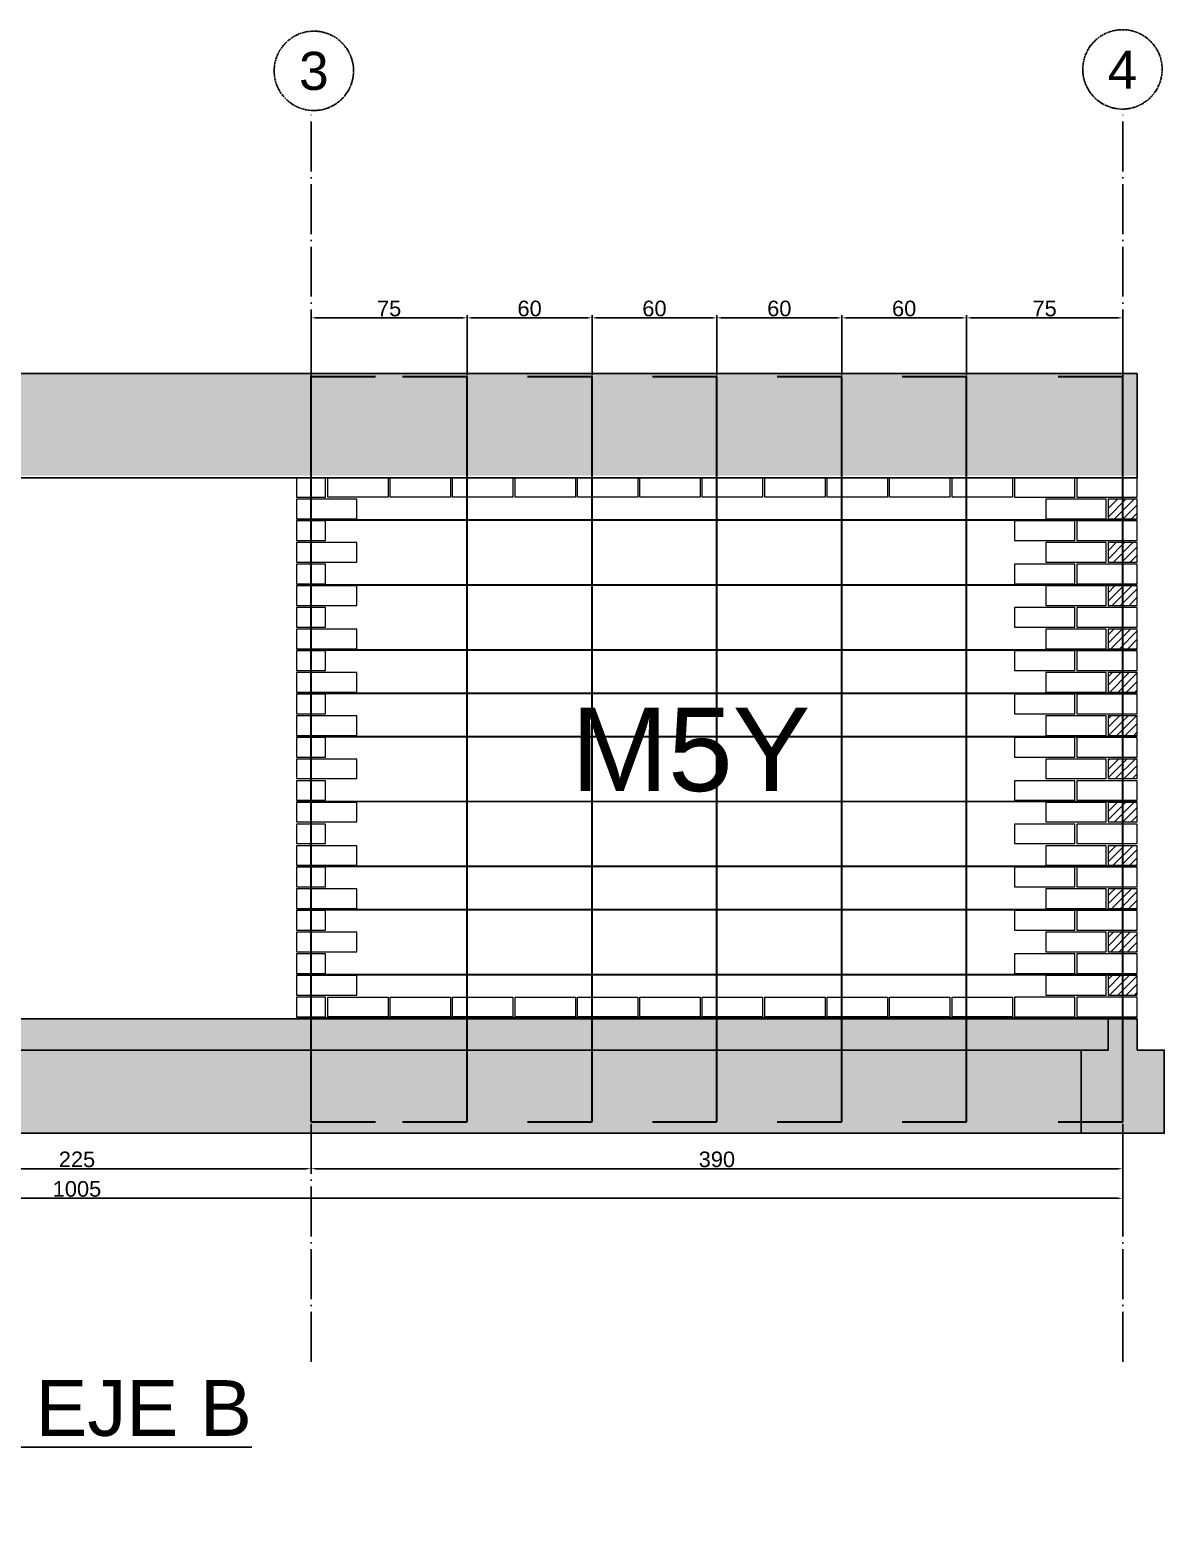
# Model space of a CAD drawing. Header units: centimetres. Extents: x 778 to 15841, y 1585 to 3584.
# Drawn here: x 9777 to 10322, y 2675 to 3389 of the extents above; entities that cross this region are included whole.
import ezdxf

# ---------------------------------------------------------------- set-up
doc = ezdxf.new("R2010")
doc.units = ezdxf.units.CM
doc.linetypes.add('ACAD_ISO04W100', pattern=[30, 24, -3, 0, -3])
doc.layers.get('DEFPOINTS').update_dxf_attribs({"color": 250})
doc.layers.add('armadura horizotal', color=7, linetype='Continuous', lineweight=30, true_color=0xff9eff)
doc.layers.add('Ceramico 1.0', color=7, linetype='Continuous', lineweight=5, true_color=0xc73200)
doc.layers.add('armadura vertical', color=6, linetype='Continuous', lineweight=30)
for name, color, linetype in [('Cadena', 8, 'Continuous'), ('Cotas', 80, 'Continuous'), ('EJES', 8, 'Continuous'), ('Fundaciones', 251, 'Continuous'), ('Texto', 7, 'Continuous'), ('TEXTO-PIERS', 7, 'Continuous')]:
    doc.layers.add(name, color=color, linetype=linetype)
doc.styles.get("Standard").update_dxf_attribs({"font": 'arial.ttf'})
doc.dimstyles.new('ISO-25', dxfattribs={"dimtxt": 7.5, "dimasz": 2.5, "dimexe": 1.25, "dimexo": 0.625, "dimtad": 1, "dimtxsty": 'Standard', "dimcen": 2.5, "dimadec": 0, "dimazin": 0, "dimtfac": 1, "dimtmove": 0, "dimatfit": 3, "dimfxl": 1, "dimarcsym": 0})
pattern_1 = [(50, (4186.984, 1204.86), (36.43693, -3.18782), [3.81, -41.91]), (355, (4186.984, 1204.86), (-7.04868, 38.21137), [3.048, -33.52812]), (100.45144, (4190.02, 1204.593), (29.38825, 35.02355), [3.238, -35.61805]), (46.1842, (4186.984, 1215.02), (54.2158, -8.40847), [5.715, -62.865]), (96.6356, (4191.5, 1214.32), (47.48083, 49.48522), [4.857, -53.4271]), (351.1842, (4186.984, 1215.02), (47.48083, 49.48522), [4.572, -50.29195]), (21, (4192.064, 1212.48), (30.32288, -20.45304), [3.81, -41.91]), (326, (4192.064, 1212.48), (12.3604, 36.8376), [3.048, -33.528]), (71.45144, (4194.59, 1210.774), (42.68328, 16.38455), [3.238, -35.61799]), (37.5, (4186.984, 1204.859), (0.61772, 16.911008), [0, -33.1216, 0, -34.036, 0, -33.655]), (7.5, (4186.984, 1204.859), (13.36393, 20.036115), [0, -19.4056, 0, -32.3596, 0, -12.827]), (327.5, (4175.655, 1204.859), (27.11812, -1.14575), [0, -12.7, 0, -39.624, 0, -52.578]), (317.5, (4170.575, 1204.859), (29.62584, 5.0853), [0, -16.51, 0, -26.3144, 0, -37.338])]

# ---------------------------------------------------------------- blocks, each defined once
blk = doc.blocks.new('*D131')
at = {"layer": 'Cotas', "color": 0, "lineweight": -2, "transparency": 16777216}
for p, q in [((9687.25, 2857.88), (9687.25, 2840.25)), ((9912.25, 2857.88), (9912.25, 2840.25)), ((9689.75, 2841.5), (9909.75, 2841.5))]:
    blk.add_line(p, q, dxfattribs=at)
at = {"layer": 'Cotas', "color": 0, "transparency": 16777216}
for points in [[(9689.75, 2841.92), (9689.75, 2841.09), (9687.25, 2841.5)], [(9909.75, 2841.92), (9909.75, 2841.09), (9912.25, 2841.5)]]:
    blk.add_solid(points, dxfattribs=at)
at = {"layer": 'DEFPOINTS', "color": 0, "transparency": 16777216}
for p in [(9687.25, 2858.51), (9912.25, 2858.51), (9912.25, 2841.5)]:
    blk.add_point(p, dxfattribs=at)
at = {"layer": 'Cotas', "color": 0, "transparency": 16777216, "insert": (9799.75, 2845.96), "char_height": 7.5, "attachment_point": 5}
blk.add_mtext('225', dxfattribs=at)
blk = doc.blocks.new('*D132')
at = {"layer": 'Cotas', "color": 0, "lineweight": -2, "transparency": 16777216}
for p, q in [((9912.25, 2842.13), (9912.25, 2842.75)), ((9914.75, 2841.5), (10299.75, 2841.5)), ((10302.25, 2842.13), (10302.25, 2842.75))]:
    blk.add_line(p, q, dxfattribs=at)
at = {"layer": 'Cotas', "color": 0, "transparency": 16777216}
for points in [[(9914.75, 2841.92), (9914.75, 2841.09), (9912.25, 2841.5)], [(10299.75, 2841.92), (10299.75, 2841.09), (10302.25, 2841.5)]]:
    blk.add_solid(points, dxfattribs=at)
at = {"layer": 'DEFPOINTS', "color": 0, "transparency": 16777216}
for p in [(9912.25, 2841.5), (10302.25, 2841.5), (10302.25, 2841.5)]:
    blk.add_point(p, dxfattribs=at)
at = {"layer": 'Cotas', "color": 0, "transparency": 16777216, "insert": (10107.25, 2845.96), "char_height": 7.5, "attachment_point": 5}
blk.add_mtext('390', dxfattribs=at)
blk = doc.blocks.new('*D133')
at = {"layer": 'Cotas', "color": 0, "lineweight": -2, "transparency": 16777216}
for p, q in [((9297.25, 2840.88), (9297.25, 2826.06)), ((10302.25, 2840.88), (10302.25, 2826.06)), ((9299.75, 2827.31), (10299.75, 2827.31))]:
    blk.add_line(p, q, dxfattribs=at)
at = {"layer": 'Cotas', "color": 0, "transparency": 16777216}
for points in [[(9299.75, 2827.72), (9299.75, 2826.89), (9297.25, 2827.31)], [(10299.75, 2827.72), (10299.75, 2826.89), (10302.25, 2827.31)]]:
    blk.add_solid(points, dxfattribs=at)
at = {"layer": 'DEFPOINTS', "color": 0, "transparency": 16777216}
for p in [(9297.25, 2841.5), (10302.25, 2841.5), (10302.25, 2827.31)]:
    blk.add_point(p, dxfattribs=at)
at = {"layer": 'Cotas', "color": 0, "transparency": 16777216, "insert": (9799.75, 2831.76), "char_height": 7.5, "attachment_point": 5}
blk.add_mtext('1005', dxfattribs=at)
blk = doc.blocks.new('*D220')
at = {"layer": 'Cotas', "color": 0, "lineweight": -2, "transparency": 16777216}
for p, q in [((9912.25, 3222.72), (9912.25, 3251.55)), ((9914.75, 3250.3), (9984.75, 3250.3)), ((9987.25, 3222.72), (9987.25, 3251.55))]:
    blk.add_line(p, q, dxfattribs=at)
at = {"layer": 'Cotas', "color": 0, "transparency": 16777216}
for points in [[(9914.75, 3250.71), (9914.75, 3249.88), (9912.25, 3250.3)], [(9984.75, 3250.71), (9984.75, 3249.88), (9987.25, 3250.3)]]:
    blk.add_solid(points, dxfattribs=at)
at = {"layer": 'DEFPOINTS', "color": 0, "transparency": 16777216}
for p in [(9987.25, 3250.3), (9912.25, 3222.09), (9987.25, 3222.09)]:
    blk.add_point(p, dxfattribs=at)
at = {"layer": 'Cotas', "color": 0, "transparency": 16777216, "insert": (9949.75, 3254.74), "char_height": 7.5, "attachment_point": 5}
blk.add_mtext('75', dxfattribs=at)
blk = doc.blocks.new('*D221')
at = {"layer": 'Cotas', "color": 0, "lineweight": -2, "transparency": 16777216}
for p, q in [((9987.25, 3222.72), (9987.25, 3251.55)), ((9989.75, 3250.3), (10044.75, 3250.3)), ((10047.25, 3222.72), (10047.25, 3251.55))]:
    blk.add_line(p, q, dxfattribs=at)
at = {"layer": 'Cotas', "color": 0, "transparency": 16777216}
for points in [[(9989.75, 3250.71), (9989.75, 3249.88), (9987.25, 3250.3)], [(10044.75, 3250.71), (10044.75, 3249.88), (10047.25, 3250.3)]]:
    blk.add_solid(points, dxfattribs=at)
at = {"layer": 'DEFPOINTS', "color": 0, "transparency": 16777216}
for p in [(10047.25, 3250.3), (9987.25, 3222.09), (10047.25, 3222.09)]:
    blk.add_point(p, dxfattribs=at)
at = {"layer": 'Cotas', "color": 0, "transparency": 16777216, "insert": (10017.25, 3254.75), "char_height": 7.5, "attachment_point": 5}
blk.add_mtext('60', dxfattribs=at)
blk = doc.blocks.new('*D222')
at = {"layer": 'Cotas', "color": 0, "lineweight": -2, "transparency": 16777216}
for p, q in [((10047.25, 3222.72), (10047.25, 3251.55)), ((10049.75, 3250.3), (10104.75, 3250.3)), ((10107.25, 3222.72), (10107.25, 3251.55))]:
    blk.add_line(p, q, dxfattribs=at)
at = {"layer": 'Cotas', "color": 0, "transparency": 16777216}
for points in [[(10049.75, 3250.71), (10049.75, 3249.88), (10047.25, 3250.3)], [(10104.75, 3250.71), (10104.75, 3249.88), (10107.25, 3250.3)]]:
    blk.add_solid(points, dxfattribs=at)
at = {"layer": 'DEFPOINTS', "color": 0, "transparency": 16777216}
for p in [(10107.25, 3250.3), (10047.25, 3222.09), (10107.25, 3222.09)]:
    blk.add_point(p, dxfattribs=at)
at = {"layer": 'Cotas', "color": 0, "transparency": 16777216, "insert": (10077.25, 3254.75), "char_height": 7.5, "attachment_point": 5}
blk.add_mtext('60', dxfattribs=at)
blk = doc.blocks.new('*D223')
at = {"layer": 'Cotas', "color": 0, "lineweight": -2, "transparency": 16777216}
for p, q in [((10107.25, 3222.72), (10107.25, 3251.55)), ((10109.75, 3250.3), (10164.75, 3250.3)), ((10167.25, 3222.72), (10167.25, 3251.55))]:
    blk.add_line(p, q, dxfattribs=at)
at = {"layer": 'Cotas', "color": 0, "transparency": 16777216}
for points in [[(10109.75, 3250.71), (10109.75, 3249.88), (10107.25, 3250.3)], [(10164.75, 3250.71), (10164.75, 3249.88), (10167.25, 3250.3)]]:
    blk.add_solid(points, dxfattribs=at)
at = {"layer": 'DEFPOINTS', "color": 0, "transparency": 16777216}
for p in [(10167.25, 3250.3), (10107.25, 3222.09), (10167.25, 3222.09)]:
    blk.add_point(p, dxfattribs=at)
at = {"layer": 'Cotas', "color": 0, "transparency": 16777216, "insert": (10137.25, 3254.75), "char_height": 7.5, "attachment_point": 5}
blk.add_mtext('60', dxfattribs=at)
blk = doc.blocks.new('*D224')
at = {"layer": 'Cotas', "color": 0, "lineweight": -2, "transparency": 16777216}
for p, q in [((10167.25, 3222.72), (10167.25, 3251.55)), ((10169.75, 3250.3), (10224.75, 3250.3)), ((10227.25, 3222.72), (10227.25, 3251.55))]:
    blk.add_line(p, q, dxfattribs=at)
at = {"layer": 'Cotas', "color": 0, "transparency": 16777216}
for points in [[(10169.75, 3250.71), (10169.75, 3249.88), (10167.25, 3250.3)], [(10224.75, 3250.71), (10224.75, 3249.88), (10227.25, 3250.3)]]:
    blk.add_solid(points, dxfattribs=at)
at = {"layer": 'DEFPOINTS', "color": 0, "transparency": 16777216}
for p in [(10227.25, 3250.3), (10167.25, 3222.09), (10227.25, 3222.09)]:
    blk.add_point(p, dxfattribs=at)
at = {"layer": 'Cotas', "color": 0, "transparency": 16777216, "insert": (10197.25, 3254.75), "char_height": 7.5, "attachment_point": 5}
blk.add_mtext('60', dxfattribs=at)
blk = doc.blocks.new('*D225')
at = {"layer": 'Cotas', "color": 0, "lineweight": -2, "transparency": 16777216}
for p, q in [((10227.25, 3222.72), (10227.25, 3251.55)), ((10229.75, 3250.3), (10299.75, 3250.3)), ((10302.25, 3222.72), (10302.25, 3251.55))]:
    blk.add_line(p, q, dxfattribs=at)
at = {"layer": 'Cotas', "color": 0, "transparency": 16777216}
for points in [[(10229.75, 3250.71), (10229.75, 3249.88), (10227.25, 3250.3)], [(10299.75, 3250.71), (10299.75, 3249.88), (10302.25, 3250.3)]]:
    blk.add_solid(points, dxfattribs=at)
at = {"layer": 'DEFPOINTS', "color": 0, "transparency": 16777216}
for p in [(10302.25, 3250.3), (10227.25, 3222.09), (10302.25, 3222.09)]:
    blk.add_point(p, dxfattribs=at)
at = {"layer": 'Cotas', "color": 0, "transparency": 16777216, "insert": (10264.75, 3254.74), "char_height": 7.5, "attachment_point": 5}
blk.add_mtext('75', dxfattribs=at)

msp = doc.modelspace()

# ---------------------------------------------------------------- hatches: boundary and pattern name
at = {"layer": 'Cadena'}
h = msp.add_hatch(dxfattribs=at)
h.set_pattern_fill('AR-CONC', color=256, scale=0.2)
h.set_pattern_definition(pattern_1)
h.paths.add_polyline_path([(9694.252, 3223.51), (9290.252, 3223.51), (9290.252, 3174.51), (9304.752, 3174.51), (9319.252, 3174.51), (9319.252, 3174.51), (9320.252, 3174.51), (9334.752, 3174.51), (9349.252, 3174.51), (9349.252, 3174.51), (9350.252, 3174.51), (9364.752, 3174.51), (9379.252, 3174.51), (9380.252, 3174.51), (9394.752, 3174.51), (9409.252, 3174.51), (9410.252, 3174.51), (9424.752, 3174.51), (9439.252, 3174.51), (9439.252, 3174.51), (9440.252, 3174.51), (9454.752, 3174.51), (9469.252, 3174.51), (9470.252, 3174.51), (9484.752, 3174.51), (9499.252, 3174.51), (9500.252, 3174.51), (9514.752, 3174.51), (9529.252, 3174.51), (9529.252, 3174.51), (9530.252, 3174.51), (9544.752, 3174.51), (9559.252, 3174.51), (9560.252, 3174.51), (9574.752, 3174.51), (9589.252, 3174.51), (9590.252, 3174.51), (9604.752, 3174.51), (9619.252, 3174.51), (9619.252, 3174.51), (9620.252, 3174.51), (9634.752, 3174.51), (9649.252, 3174.51), (9650.252, 3174.51), (9664.752, 3174.51), (9679.252, 3174.51), (9680.252, 3174.51), (9694.252, 3174.51)])
h.paths.add_polyline_path([(10309.252, 3223.51), (9694.252, 3223.51), (9694.252, 3174.51), (9919.252, 3174.51), (9920.252, 3174.51), (9934.752, 3174.51), (9949.252, 3174.51), (9950.252, 3174.51), (9964.752, 3174.51), (9979.252, 3174.51), (9980.252, 3174.51), (9994.752, 3174.51), (10009.252, 3174.51), (10009.252, 3174.51), (10010.252, 3174.51), (10024.752, 3174.51), (10039.252, 3174.51), (10040.252, 3174.51), (10054.752, 3174.51), (10069.252, 3174.51), (10070.252, 3174.51), (10084.752, 3174.51), (10099.252, 3174.51), (10099.252, 3174.51), (10100.252, 3174.51), (10114.752, 3174.51), (10129.252, 3174.51), (10130.252, 3174.51), (10144.752, 3174.51), (10159.252, 3174.51), (10160.252, 3174.51), (10174.752, 3174.51), (10189.252, 3174.51), (10190.252, 3174.51), (10204.752, 3174.51), (10219.252, 3174.51), (10220.252, 3174.51), (10234.752, 3174.51), (10249.252, 3174.51), (10249.252, 3174.51), (10249.252, 3174.51), (10250.252, 3174.51), (10264.752, 3174.51), (10279.252, 3174.51), (10280.252, 3174.51), (10294.752, 3174.51), (10309.252, 3174.51)])
h = msp.add_hatch(dxfattribs=at)
h.set_pattern_fill('AR-CONC', color=256, scale=0.2)
h.set_pattern_definition(pattern_1)
h.paths.add_polyline_path([(9680.252, 2913.51), (9679.252, 2913.51), (9290.252, 2913.51), (9290.252, 2898.51), (9680.252, 2898.51)])
h.paths.add_polyline_path([(9667.252, 2898.51), (9290.252, 2898.51), (9290.252, 2858.51), (9667.252, 2858.51)])
h.paths.add_polyline_path([(9707.252, 2898.51), (9694.252, 2898.51), (9680.252, 2898.51), (9680.252, 2898.51), (9667.252, 2898.51), (9667.252, 2858.51), (9707.252, 2858.51)])
h.paths.add_polyline_path([(9694.252, 2913.51), (9680.252, 2913.51), (9680.252, 2898.51), (9694.252, 2898.51)])
h.paths.add_polyline_path([(10295.252, 2913.51), (9695.252, 2913.51), (9695.252, 2913.51), (9694.252, 2913.51), (9694.252, 2898.51), (10282.252, 2898.51), (10295.252, 2898.51)])
h.paths.add_polyline_path([(10282.252, 2898.51), (9707.252, 2898.51), (9707.252, 2858.51), (10282.252, 2858.51)])
h.paths.add_polyline_path([(10322.252, 2898.51), (10309.252, 2898.51), (10309.252, 2913.51), (10295.252, 2913.51), (10295.252, 2898.51), (10282.252, 2898.51), (10282.252, 2858.51), (10302.252, 2858.51), (10322.252, 2858.51)])
at = {"layer": 'Ceramico 1.0'}
h = msp.add_hatch(dxfattribs=at)
h.set_pattern_fill('ANSI31', color=256, scale=0.9)
h.paths.add_polyline_path([(10309.252, 3163.11), (10295.252, 3163.11), (10295.252, 3153.71), (10309.252, 3153.71)])
h.paths.add_polyline_path([(10309.252, 3142.31), (10295.252, 3142.31), (10295.252, 3132.91), (10309.252, 3132.91)])
h.paths.add_polyline_path([(10309.252, 3121.51), (10295.252, 3121.51), (10295.252, 3112.11), (10309.252, 3112.11)])
h.paths.add_polyline_path([(10309.252, 3100.71), (10295.252, 3100.71), (10295.252, 3091.31), (10309.252, 3091.31)])
h.paths.add_polyline_path([(10309.252, 3079.91), (10295.252, 3079.91), (10295.252, 3070.51), (10309.252, 3070.51)])
h.paths.add_polyline_path([(10309.252, 3059.11), (10295.252, 3059.11), (10295.252, 3049.71), (10309.252, 3049.71)])
h.paths.add_polyline_path([(10309.252, 3038.31), (10295.252, 3038.31), (10295.252, 3028.91), (10309.252, 3028.91)])
h.paths.add_polyline_path([(10309.252, 3017.51), (10295.252, 3017.51), (10295.252, 3008.11), (10309.252, 3008.11)])
h.paths.add_polyline_path([(10309.252, 2996.71), (10295.252, 2996.71), (10295.252, 2987.31), (10309.252, 2987.31)])
h.paths.add_polyline_path([(10309.252, 2975.91), (10295.252, 2975.91), (10295.252, 2966.51), (10309.252, 2966.51)])
h.paths.add_polyline_path([(10309.252, 2955.11), (10295.252, 2955.11), (10295.252, 2945.71), (10309.252, 2945.71)])
h.paths.add_polyline_path([(10309.252, 2934.31), (10295.252, 2934.31), (10295.252, 2924.91), (10309.252, 2924.91)])

# ---------------------------------------------------------------- linework, layer by layer
at = {"layer": 'armadura horizotal'}
for p, q in [((9905.253, 3153.215), (10309.252, 3153.212)), ((9905.252, 3122.015), (10309.252, 3122.012)), ((9905.253, 3090.815), (10309.252, 3090.812)), ((9905.253, 3070.015), (10309.252, 3070.012)), ((9905.253, 3049.215), (10309.252, 3049.212)), ((9905.253, 3018.015), (10309.253, 3018.012)), ((9905.253, 2986.815), (10309.252, 2986.812)), ((9905.253, 2966.015), (10309.252, 2966.012)), ((9905.253, 2934.815), (10309.253, 2934.812)), ((9905.253, 2914.012), (10309.252, 2914.01))]:
    msp.add_line(p, q, dxfattribs=at)
at = {"layer": 'armadura vertical'}
for p, q in [((9912.252, 2864.092), (9912.252, 3222.092)), ((9912.252, 3222.092), (9943.252, 3222.092)), ((9956.252, 3222.092), (9987.252, 3222.092)), ((9987.252, 2864.092), (9987.252, 3222.092)), ((10016.252, 3222.092), (10047.252, 3222.092)), ((10047.252, 2864.092), (10047.252, 3222.092)), ((10076.252, 3222.092), (10107.252, 3222.092)), ((10107.252, 2864.092), (10107.252, 3222.092)), ((10136.252, 3222.092), (10167.252, 3222.092)), ((10167.252, 2864.092), (10167.252, 3222.092)), ((10196.252, 3222.092), (10227.252, 3222.092)), ((10227.252, 2864.092), (10227.252, 3222.092)), ((10271.252, 3222.092), (10302.252, 3222.092)), ((10302.252, 2864.092), (10302.252, 3222.092)), ((9912.252, 2864.092), (9943.252, 2864.092)), ((9956.252, 2864.092), (9987.252, 2864.092)), ((10016.252, 2864.092), (10047.252, 2864.092)), ((10076.252, 2864.092), (10107.252, 2864.092)), ((10136.252, 2864.092), (10167.252, 2864.092)), ((10196.252, 2864.092), (10227.252, 2864.092)), ((10271.252, 2864.092), (10302.252, 2864.092))]:
    msp.add_line(p, q, dxfattribs=at)
at = {"layer": 'Cadena'}
for p, q in [((9290.252, 3223.51), (9905.252, 3223.51)), ((9905.252, 3223.51), (10309.252, 3223.51)), ((10309.252, 3223.51), (10309.252, 3173.51)), ((10309.252, 3173.51), (9694.252, 3173.51))]:
    msp.add_line(p, q, dxfattribs=at)
at = {"layer": 'Ceramico 1.0'}
for points in [[(9905.252, 3173.51), (9905.252, 3164.11), (9919.252, 3164.11), (9919.252, 3173.51)], [(9949.252, 3173.51), (9949.252, 3164.11), (9920.252, 3164.11), (9920.252, 3173.51)], [(9979.252, 3173.51), (9979.252, 3164.11), (9950.252, 3164.11), (9950.252, 3173.51)], [(10009.252, 3173.51), (10009.252, 3164.11), (9980.252, 3164.11), (9980.252, 3173.51)], [(10039.252, 3173.51), (10039.252, 3164.11), (10010.252, 3164.11), (10010.252, 3173.51)], [(10069.252, 3173.51), (10069.252, 3164.11), (10040.252, 3164.11), (10040.252, 3173.51)], [(10099.252, 3173.51), (10099.252, 3164.11), (10070.252, 3164.11), (10070.252, 3173.51)], [(10129.252, 3173.51), (10129.252, 3164.11), (10100.252, 3164.11), (10100.252, 3173.51)], [(10159.252, 3173.51), (10159.252, 3164.11), (10130.252, 3164.11), (10130.252, 3173.51)], [(10189.252, 3173.51), (10189.252, 3164.11), (10160.252, 3164.11), (10160.252, 3173.51)], [(10219.252, 3173.51), (10219.252, 3164.11), (10190.252, 3164.11), (10190.252, 3173.51)], [(10249.252, 3173.51), (10249.252, 3164.11), (10220.252, 3164.11), (10220.252, 3173.51)], [(10250.252, 3173.51), (10250.252, 3164.11), (10279.252, 3164.11), (10279.252, 3173.51)], [(10280.252, 3173.51), (10280.252, 3164.11), (10309.252, 3164.11), (10309.252, 3173.51)], [(9905.252, 3163.11), (9905.252, 3153.71), (9934.252, 3153.71), (9934.252, 3163.11)], [(10265.252, 3163.11), (10265.252, 3153.71), (10294.252, 3153.71), (10294.252, 3163.11)], [(10295.252, 3163.11), (10295.252, 3153.71), (10309.252, 3153.71), (10309.252, 3163.11)], [(9905.252, 3152.71), (9905.252, 3143.31), (9919.252, 3143.31), (9919.252, 3152.71)], [(10250.252, 3152.71), (10250.252, 3143.31), (10279.252, 3143.31), (10279.252, 3152.71)], [(10280.252, 3152.71), (10280.252, 3143.31), (10309.252, 3143.31), (10309.252, 3152.71)], [(9905.252, 3142.31), (9905.252, 3132.91), (9934.252, 3132.91), (9934.252, 3142.31)], [(10265.252, 3142.31), (10265.252, 3132.91), (10294.252, 3132.91), (10294.252, 3142.31)], [(10295.252, 3142.31), (10295.252, 3132.91), (10309.252, 3132.91), (10309.252, 3142.31)], [(9905.252, 3131.91), (9905.252, 3122.51), (9919.252, 3122.51), (9919.252, 3131.91)], [(10250.252, 3131.91), (10250.252, 3122.51), (10279.252, 3122.51), (10279.252, 3131.91)], [(10280.252, 3131.91), (10280.252, 3122.51), (10309.252, 3122.51), (10309.252, 3131.91)], [(9905.252, 3121.51), (9905.252, 3112.11), (9934.252, 3112.11), (9934.252, 3121.51)], [(10265.252, 3121.51), (10265.252, 3112.11), (10294.252, 3112.11), (10294.252, 3121.51)], [(10295.252, 3121.51), (10295.252, 3112.11), (10309.252, 3112.11), (10309.252, 3121.51)], [(9905.252, 3111.11), (9905.252, 3101.71), (9919.252, 3101.71), (9919.252, 3111.11)], [(10250.252, 3111.11), (10250.252, 3101.71), (10279.252, 3101.71), (10279.252, 3111.11)], [(10280.252, 3111.11), (10280.252, 3101.71), (10309.252, 3101.71), (10309.252, 3111.11)], [(9905.252, 3100.71), (9905.252, 3091.31), (9934.252, 3091.31), (9934.252, 3100.71)], [(10265.252, 3100.71), (10265.252, 3091.31), (10294.252, 3091.31), (10294.252, 3100.71)], [(10295.252, 3100.71), (10295.252, 3091.31), (10309.252, 3091.31), (10309.252, 3100.71)], [(9905.252, 3090.31), (9905.252, 3080.91), (9919.252, 3080.91), (9919.252, 3090.31)], [(10250.252, 3090.31), (10250.252, 3080.91), (10279.252, 3080.91), (10279.252, 3090.31)], [(10280.252, 3090.31), (10280.252, 3080.91), (10309.252, 3080.91), (10309.252, 3090.31)], [(9905.252, 3079.91), (9905.252, 3070.51), (9934.252, 3070.51), (9934.252, 3079.91)], [(10265.252, 3079.91), (10265.252, 3070.51), (10294.252, 3070.51), (10294.252, 3079.91)], [(10295.252, 3079.91), (10295.252, 3070.51), (10309.252, 3070.51), (10309.252, 3079.91)], [(9905.252, 3069.51), (9905.252, 3060.11), (9919.252, 3060.11), (9919.252, 3069.51)], [(10250.252, 3069.51), (10250.252, 3060.11), (10279.252, 3060.11), (10279.252, 3069.51)], [(10280.252, 3069.51), (10280.252, 3060.11), (10309.252, 3060.11), (10309.252, 3069.51)], [(9905.252, 3059.11), (9905.252, 3049.71), (9934.252, 3049.71), (9934.252, 3059.11)], [(10265.252, 3059.11), (10265.252, 3049.71), (10294.252, 3049.71), (10294.252, 3059.11)], [(10295.252, 3059.11), (10295.252, 3049.71), (10309.252, 3049.71), (10309.252, 3059.11)], [(9905.252, 3048.71), (9905.252, 3039.31), (9919.252, 3039.31), (9919.252, 3048.71)], [(10250.252, 3048.71), (10250.252, 3039.31), (10279.252, 3039.31), (10279.252, 3048.71)], [(10280.252, 3048.71), (10280.252, 3039.31), (10309.252, 3039.31), (10309.252, 3048.71)], [(9905.252, 3038.31), (9905.252, 3028.91), (9934.252, 3028.91), (9934.252, 3038.31)], [(10265.252, 3038.31), (10265.252, 3028.91), (10294.252, 3028.91), (10294.252, 3038.31)], [(10295.252, 3038.31), (10295.252, 3028.91), (10309.252, 3028.91), (10309.252, 3038.31)], [(9905.252, 3027.91), (9905.252, 3018.51), (9919.252, 3018.51), (9919.252, 3027.91)], [(10250.252, 3027.91), (10250.252, 3018.51), (10279.252, 3018.51), (10279.252, 3027.91)], [(10280.252, 3027.91), (10280.252, 3018.51), (10309.252, 3018.51), (10309.252, 3027.91)], [(9905.252, 3017.51), (9905.252, 3008.11), (9934.252, 3008.11), (9934.252, 3017.51)], [(10265.252, 3017.51), (10265.252, 3008.11), (10294.252, 3008.11), (10294.252, 3017.51)], [(10295.252, 3017.51), (10295.252, 3008.11), (10309.252, 3008.11), (10309.252, 3017.51)], [(9905.252, 3007.11), (9905.252, 2997.71), (9919.252, 2997.71), (9919.252, 3007.11)], [(10250.252, 3007.11), (10250.252, 2997.71), (10279.252, 2997.71), (10279.252, 3007.11)], [(10280.252, 3007.11), (10280.252, 2997.71), (10309.252, 2997.71), (10309.252, 3007.11)], [(9905.252, 2996.71), (9905.252, 2987.31), (9934.252, 2987.31), (9934.252, 2996.71)], [(10265.252, 2996.71), (10265.252, 2987.31), (10294.252, 2987.31), (10294.252, 2996.71)], [(10295.252, 2996.71), (10295.252, 2987.31), (10309.252, 2987.31), (10309.252, 2996.71)], [(9905.252, 2986.31), (9905.252, 2976.91), (9919.252, 2976.91), (9919.252, 2986.31)], [(10250.252, 2986.31), (10250.252, 2976.91), (10279.252, 2976.91), (10279.252, 2986.31)], [(10280.252, 2986.31), (10280.252, 2976.91), (10309.252, 2976.91), (10309.252, 2986.31)], [(9905.252, 2975.91), (9905.252, 2966.51), (9934.252, 2966.51), (9934.252, 2975.91)], [(10265.252, 2975.91), (10265.252, 2966.51), (10294.252, 2966.51), (10294.252, 2975.91)], [(10295.252, 2975.91), (10295.252, 2966.51), (10309.252, 2966.51), (10309.252, 2975.91)], [(9905.252, 2965.51), (9905.252, 2956.11), (9919.252, 2956.11), (9919.252, 2965.51)], [(10250.252, 2965.51), (10250.252, 2956.11), (10279.252, 2956.11), (10279.252, 2965.51)], [(10280.252, 2965.51), (10280.252, 2956.11), (10309.252, 2956.11), (10309.252, 2965.51)], [(9905.252, 2955.11), (9905.252, 2945.71), (9934.252, 2945.71), (9934.252, 2955.11)], [(10265.252, 2955.11), (10265.252, 2945.71), (10294.252, 2945.71), (10294.252, 2955.11)], [(10295.252, 2955.11), (10295.252, 2945.71), (10309.252, 2945.71), (10309.252, 2955.11)], [(9905.252, 2944.71), (9905.252, 2935.31), (9919.252, 2935.31), (9919.252, 2944.71)], [(10250.252, 2944.71), (10250.252, 2935.31), (10279.252, 2935.31), (10279.252, 2944.71)], [(10280.252, 2944.71), (10280.252, 2935.31), (10309.252, 2935.31), (10309.252, 2944.71)], [(9905.252, 2934.31), (9905.252, 2924.91), (9934.252, 2924.91), (9934.252, 2934.31)], [(10265.252, 2934.31), (10265.252, 2924.91), (10294.252, 2924.91), (10294.252, 2934.31)], [(10295.252, 2934.31), (10295.252, 2924.91), (10309.252, 2924.91), (10309.252, 2934.31)], [(9905.252, 2923.91), (9905.252, 2914.51), (9919.252, 2914.51), (9919.252, 2923.91)], [(9949.252, 2923.91), (9949.252, 2914.51), (9920.252, 2914.51), (9920.252, 2923.91)], [(9979.252, 2923.91), (9979.252, 2914.51), (9950.252, 2914.51), (9950.252, 2923.91)], [(10009.252, 2923.91), (10009.252, 2914.51), (9980.252, 2914.51), (9980.252, 2923.91)], [(10039.252, 2923.91), (10039.252, 2914.51), (10010.252, 2914.51), (10010.252, 2923.91)], [(10069.252, 2923.91), (10069.252, 2914.51), (10040.252, 2914.51), (10040.252, 2923.91)], [(10099.252, 2923.91), (10099.252, 2914.51), (10070.252, 2914.51), (10070.252, 2923.91)], [(10129.252, 2923.91), (10129.252, 2914.51), (10100.252, 2914.51), (10100.252, 2923.91)], [(10159.252, 2923.91), (10159.252, 2914.51), (10130.252, 2914.51), (10130.252, 2923.91)], [(10189.252, 2923.91), (10189.252, 2914.51), (10160.252, 2914.51), (10160.252, 2923.91)], [(10219.252, 2923.91), (10219.252, 2914.51), (10190.252, 2914.51), (10190.252, 2923.91)], [(10219.252, 2923.91), (10219.252, 2914.51), (10190.252, 2914.51), (10190.252, 2923.91)], [(10249.252, 2923.91), (10249.252, 2914.51), (10220.252, 2914.51), (10220.252, 2923.91)], [(10249.252, 2923.91), (10249.252, 2914.51), (10220.252, 2914.51), (10220.252, 2923.91)], [(10250.252, 2923.91), (10250.252, 2914.51), (10279.252, 2914.51), (10279.252, 2923.91)], [(10280.252, 2923.91), (10280.252, 2914.51), (10309.252, 2914.51), (10309.252, 2923.91)]]:
    msp.add_lwpolyline(points, close=True, dxfattribs=at)
at = {"layer": 'EJES', "linetype": 'ACAD_ISO04W100'}
for p, q in [((9912.252, 2748.78), (9912.252, 3350)), ((10302.252, 2748.78), (10302.252, 3350))]:
    msp.add_line(p, q, dxfattribs=at)
at = {"layer": 'EJES', "linetype": 'ACAD_ISO04W100', "ltscale": 0.035}
for centre in [(9913.586, 3368.979, 0), (9913.586, 3368.98, 0), (10302.149, 3369.664, 0), (10302.149, 3369.665, 0)]:
    msp.add_circle(centre, 19.067, dxfattribs=at)
at = {"layer": 'Fundaciones'}
for p, q in [((9290.252, 2913.51), (10295.252, 2913.51)), ((9290.252, 2898.51), (10282.252, 2898.51)), ((9290.252, 2858.51), (10302.252, 2858.51))]:
    msp.add_line(p, q, dxfattribs=at)
msp.add_lwpolyline([(10282.252, 2898.51), (10282.252, 2858.51), (10302.252, 2858.51), (10322.252, 2858.51), (10322.252, 2898.51), (10309.252, 2898.51), (10309.252, 2913.51), (10295.252, 2913.51), (10295.252, 2898.51)], close=True, dxfattribs=at)

# ---------------------------------------------------------------- texts
at = {"layer": 'EJES', "char_height": 18.306, "width": 29.18604, "attachment_point": 5}
for s, insert in [('3', (9913.586, 3368.832, 0)), ('4', (10302.149, 3369.517, 0))]:
    msp.add_mtext(s, dxfattribs=dict(at, insert=insert))
at = {"layer": 'Texto', "insert": (9663.296, 2739.948), "char_height": 26.79303, "attachment_point": 1}
msp.add_mtext_dynamic_manual_height_columns('{\\LELEV. EJE B\\P\\H0.74646x;\\lEsc. 1/4}', width=381.64331, gutter_width=12.5, heights=[0], dxfattribs=at)
at = {"layer": 'TEXTO-PIERS'}
msp.add_text('M5Y', height=40, dxfattribs=at).set_placement((10037.257, 3022.941))

# ---------------------------------------------------------------- dimensions: what is measured, and where the dimension line sits
at = {"layer": 'Cotas'}
for base, p1, p2, picture, middle in [((9987.252, 3250.298), (9912.252, 3222.092), (9987.252, 3222.092), '*D220', (9949.752, 3254.737)), ((10047.252, 3250.298), (9987.252, 3222.092), (10047.252, 3222.092), '*D221', (10017.252, 3254.752)), ((10107.252, 3250.298), (10047.252, 3222.092), (10107.252, 3222.092), '*D222', (10077.252, 3254.752)), ((10167.252, 3250.298), (10107.252, 3222.092), (10167.252, 3222.092), '*D223', (10137.252, 3254.752)), ((10227.252, 3250.298), (10167.252, 3222.092), (10227.252, 3222.092), '*D224', (10197.252, 3254.752)), ((10302.252, 3250.298), (10227.252, 3222.092), (10302.252, 3222.092), '*D225', (10264.752, 3254.737)), ((9912.252, 2841.502), (9687.252, 2858.51), (9912.252, 2858.51), '*D131', (9799.752, 2845.957)), ((10302.252, 2841.502), (9912.252, 2841.502), (10302.252, 2841.502), '*D132', (10107.252, 2845.959)), ((10302.252, 2827.308), (9297.252, 2841.502), (10302.252, 2841.502), '*D133', (9799.752, 2831.762))]:
    dim = msp.add_linear_dim(base=base, p1=p1, p2=p2, dimstyle='ISO-25', dxfattribs=at)
    dim.commit()
    dim.dimension.update_dxf_attribs({"geometry": picture, "text_midpoint": middle})

doc.saveas('drawing.dxf')
